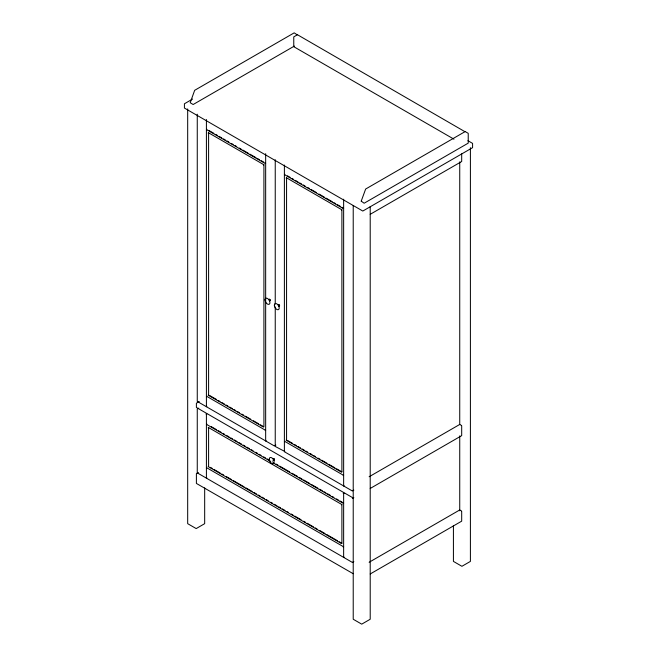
<?xml version="1.0" encoding="UTF-8"?>
<svg xmlns="http://www.w3.org/2000/svg" width="657" height="657" viewBox="0 0 657 657"><rect width="100%" height="100%" fill="white"/><g stroke="black" fill="none" stroke-linecap="round" stroke-linejoin="round"><path stroke-width="0.99" d="M192.583 99.059L184.42 103.773L184.42 108.052L362.804 211.045L472.58 147.661L472.58 143.39L467.932 140.705M294.361 46.08L193.15 104.52L190.202 102.73L194.669 90.313L294.196 32.85L297.243 34.862M206.848 129.306L206.413 129.552L265.223 163.511L265.658 163.256M208.154 133.075L208.597 132.821L263.917 164.767L263.917 426.836L263.482 427.091L208.154 395.153L208.597 394.898L208.597 132.821M263.482 165.014L263.917 164.767M284.826 174.327L284.391 174.573L343.2 208.532L343.636 208.277L341.886 207.267M286.132 178.096L286.567 177.842L341.895 209.788L341.895 471.857L341.459 472.112L286.132 440.174L286.567 439.919L286.567 177.842M341.459 210.035L341.895 209.788M370.211 214.313L461.69 161.499L461.69 153.853M206.413 396.656L206.848 396.409L265.658 430.36L265.223 430.614M199.26 401.542L196.394 403.201L196.394 407.471L353.006 497.891M198.751 408.128L197.264 408.983L197.264 472.868L205.978 477.894L206.413 477.647M206.413 406.215L205.978 406.469L197.264 401.435L197.264 114.211M206.413 119.492L206.413 406.724L206.848 406.469M205.978 414.017L206.848 414.017L206.413 414.263L206.413 478.148L343.2 557.12L344.071 557.12L343.636 557.374L343.636 492.988L343.2 493.243M206.848 424.077L206.413 424.323L270.364 461.247M208.154 427.847L208.597 427.592L341.895 504.56L341.895 543.29L341.459 543.544L208.154 466.577L208.597 466.33L208.597 427.592M198.381 472.482L196.394 473.623L196.394 483.429L353.22 573.725M206.413 468.088L206.848 467.833L343.636 546.813L343.2 547.059M265.658 153.697L265.658 440.929L266.093 440.675L265.223 440.675L206.413 406.724M206.413 478.148L206.848 477.894M275.858 445.101L274.371 445.955L265.658 440.929M284.391 441.676L284.826 441.43L343.636 475.381L343.2 475.635M343.636 199.219L343.636 485.942L344.071 485.695L343.2 485.695L284.391 451.737L284.826 451.49L275.242 446.456L275.242 306.95M369.135 476.752L459.736 424.455L461.69 425.58M343.636 493.489L344.071 493.243L343.636 492.988M353.836 490.122L352.349 490.976L343.636 485.942M343.636 503.048L343.2 503.303L272.819 462.668M341.459 504.806L341.895 504.56M352.349 498.523L353.836 497.669M370.211 488.463L461.69 435.64L461.69 426.089M353.836 561.546L352.349 562.4L343.636 557.374M369.135 562.269L459.736 509.963L461.69 511.097M370.211 573.972L461.69 521.157L461.69 511.598M453.962 139.177L293.761 46.68L293.761 36.874L297.465 34.739L464.959 131.696M208.606 130.316L213.87 133.355M215.627 134.373L217.385 135.383M219.142 136.401L221.77 137.921M223.528 138.931L225.285 139.949M227.043 140.959L228.792 141.969M231.428 143.497L233.186 144.507M234.943 145.517L236.692 146.536M239.329 148.055L241.086 149.065M242.835 150.083L248.108 153.122M249.857 154.132L256.008 157.68M257.758 158.698L259.515 159.708M261.272 160.727L263.909 162.246M287.462 175.846L290.098 177.365M291.848 178.375L293.605 179.394M295.363 180.404L297.999 181.923M299.748 182.942L301.506 183.952M303.263 184.962L305.02 185.98M307.648 187.5L309.406 188.51M311.163 189.528L316.428 192.567M319.064 194.086L324.328 197.125M326.086 198.143L332.228 201.691M333.986 202.701L335.735 203.719M337.493 204.729L340.129 206.249M269.083 299.658L270.314 300.364M278.962 305.357L279.578 305.719M209.468 395.407L216.498 399.464M218.255 400.474L220.013 401.493M221.762 402.503L224.398 404.022M226.156 405.041L227.913 406.051M229.671 407.069L232.307 408.588M234.064 409.598L235.814 410.617M237.571 411.627L239.329 412.645M241.965 414.165L243.722 415.183M245.48 416.193L250.744 419.232M253.38 420.759L258.653 423.798M260.402 424.816L263.038 426.336M287.446 440.428L292.718 443.467M294.476 444.485L296.233 445.495M297.991 446.514L300.619 448.033M302.376 449.043L304.134 450.061M305.891 451.072L307.648 452.09M310.285 453.609L312.034 454.619M313.791 455.638L315.549 456.648M318.185 458.167L319.943 459.186M321.7 460.196L326.964 463.242M328.722 464.253L334.873 467.8M336.63 468.819L341.895 471.857M273.887 459.317L274.503 459.67M211.291 426.639L216.621 429.719M218.395 430.737L221.064 432.281M222.838 433.308L224.612 434.334M226.394 435.353L229.055 436.897M230.837 437.923L232.611 438.95M234.385 439.968L237.054 441.512M238.828 442.539L241.489 444.075M243.271 445.101L245.045 446.128M246.818 447.154L249.488 448.69M251.261 449.717L253.035 450.743M255.704 452.279L257.478 453.305M259.26 454.332L261.034 455.358M263.695 456.894L265.477 457.921M267.251 458.947L269.025 459.974M276.129 464.072L277.911 465.099M279.685 466.125L289.458 471.767M292.119 473.303L297.449 476.382M299.231 477.409L301.892 478.945M303.665 479.971L309.882 483.56M311.664 484.587L317.881 488.176M319.655 489.202L322.324 490.738M324.098 491.764L325.872 492.791M327.646 493.818L330.315 495.353M332.089 496.38L333.871 497.406M336.532 498.942L338.306 499.969M340.088 500.995L342.749 502.531M210.371 467.357L212.145 468.384M213.927 469.41L220.144 472.999M221.926 474.026L223.7 475.052M226.369 476.588L231.699 479.667M233.473 480.694L244.141 486.853M245.915 487.88L252.14 491.469M253.914 492.495L256.583 494.031M258.357 495.058L260.139 496.084M261.913 497.111L264.582 498.655M266.356 499.681L268.138 500.708M270.799 502.244L272.581 503.27M274.355 504.297L277.024 505.833M278.798 506.859L280.58 507.886M282.354 508.912L285.023 510.456M286.797 511.483L288.571 512.501M291.24 514.045L293.022 515.072M294.796 516.098L301.013 519.687M303.682 521.231L305.456 522.249M307.238 523.276L313.455 526.873M315.237 527.899L317.011 528.926M319.68 530.462L325.01 533.541M326.792 534.568L337.452 540.727M339.226 541.754L341.895 543.29M470.404 147.685L470.404 561.398L461.912 566.301L453.42 561.398L453.42 525.584M459.736 161.844L459.736 424.578M459.736 435.87L459.736 510.785M370.211 206.553L370.211 619.247L361.72 624.15L353.22 619.247L353.22 205.526M284.391 165.038L284.391 451.236M278.371 305.201A0.871 0.501 60 0 1 278.962 304.651L278.962 306.072M275.242 159.733L275.242 304.117M273.887 458.602L273.887 460.023M269.698 299.296L269.698 300.011M204.672 487.864L204.672 523.67L196.18 528.581L187.68 523.67L187.68 108.931M269.107 299.855A0.871 0.501 60 0 1 269.641 299.272A0.871 0.501 60 0 1 270.314 300.43A0.871 0.501 60 0 1 269.542 300.61M278.962 304.651A0.871 0.501 60 0 1 279.562 305.891A0.871 0.501 60 0 1 278.658 305.801M273.271 458.956A0.871 0.501 60 0 1 273.994 458.676A0.871 0.501 60 0 1 274.462 459.892A0.871 0.501 60 0 1 273.575 459.752M272.31 460.935A0.871 0.501 60 0 1 272.228 461.247M361.227 201.141L364.134 203.235L468.227 143.136L468.227 133.33L465.181 131.564L365.653 189.027L361.227 201.141M265.075 299.871A3.433 1.979 60 0 0 268.721 304.405A3.433 1.979 60 0 0 268.721 299.551A3.433 1.979 60 0 0 265.075 299.871M274.347 305.226A3.433 1.979 60 0 0 277.985 309.759A3.433 1.979 60 0 0 277.985 304.897A3.433 1.979 60 0 0 274.347 305.226M269.263 459.177A3.433 1.979 60 0 0 272.91 463.711A3.433 1.979 60 0 0 272.91 458.849A3.433 1.979 60 0 0 269.263 459.177"/></g></svg>
